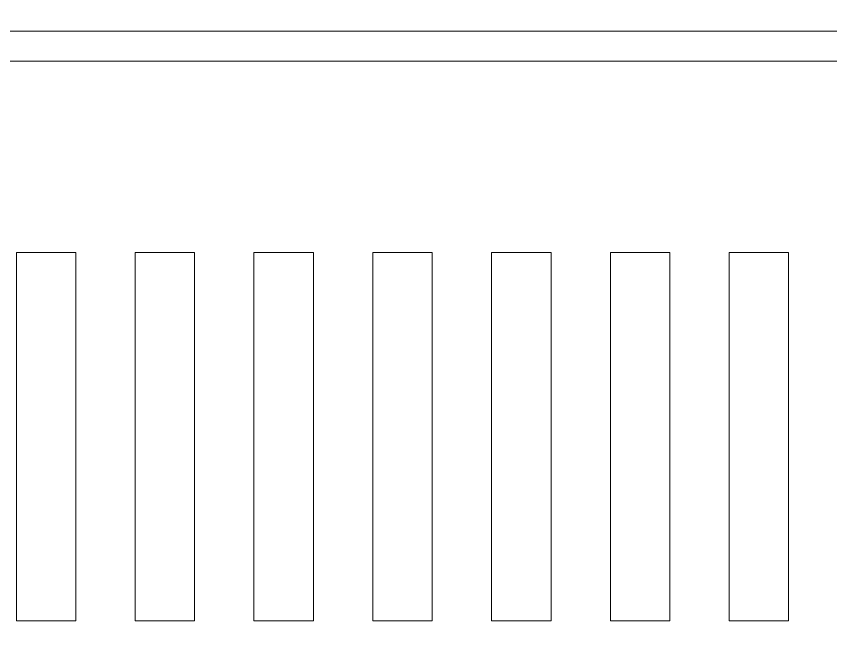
# Model space of a CAD drawing. Header units: millimetres. Extents: x -90 to 99, y -65 to 67.
# Drawn here: x -8.199 to -4.772, y 15.061 to 17.724 of the extents above; entities that cross this region are included whole.
import ezdxf

# ---------------------------------------------------------------- set-up
doc = ezdxf.new("R2010")
doc.units = ezdxf.units.MM
doc.header["$MEASUREMENT"] = 0
for name, color, linetype in [('BG_OUTLINE', 7, 'Continuous'), ('BG_SILKSCREEN_TOP', 7, 'Continuous'), ('PIN_TOP', 7, 'Continuous')]:
    doc.layers.add(name, color=color, linetype=linetype)

msp = doc.modelspace()

# ---------------------------------------------------------------- linework, layer by layer
at = {"layer": 'BG_OUTLINE', "color": 3, "lineweight": 9}
msp.add_open_spline([(-71.7269, -61.8795), (-71.7269, -61.8795), (-71.7343, 42.2681), (-71.7343, 42.2681), (-71.7343, 42.2681), (-71.7348, 43.0066), (-71.4419, 43.715), (-70.92, 44.2375), (-70.92, 44.2375), (-70.3982, 44.76), (-69.6866, 45.0538), (-68.9482, 45.0543), (-68.9482, 45.0543), (-68.9482, 45.0543), (75.2046, 45.0543), (75.2046, 45.0543), (75.2046, 45.0543), (76.8319, 45.0552), (78.1763, 43.7805), (78.2661, 42.1556), (78.2661, 42.1556), (78.2661, 42.1556), (78.2661, 31.2814), (78.2661, 31.2814), (78.2661, 31.2814), (78.2661, 31.2814), (72.2646, 31.2814), (72.2646, 31.2814), (72.2646, 31.2814), (72.2646, 31.2814), (72.2646, 26.9814), (72.2646, 26.9814), (72.2646, 26.9814), (72.2646, 26.9814), (78.2661, 26.9814), (78.2661, 26.9814), (78.2661, 26.9814), (78.2661, 26.9814), (78.2661, 18.6553), (78.2661, 18.6553), (78.2661, 18.6553), (78.2661, 18.6553), (72.2496, 18.6553), (72.2496, 18.6553), (72.2496, 18.6553), (72.2496, 18.6553), (72.2496, 14.3553), (72.2496, 14.3553), (72.2496, 14.3553), (72.2496, 14.3553), (78.2661, 14.3553), (78.2661, 14.3553), (78.2661, 14.3553), (78.2661, 14.3553), (78.2661, 9.255), (78.2661, 9.255), (78.2661, 9.255), (78.2661, 9.255), (72.2648, 9.255), (72.2648, 9.255), (72.2648, 9.255), (72.2648, 9.255), (72.2648, 4.955), (72.2648, 4.955), (72.2648, 4.955), (72.2648, 4.955), (78.2661, 4.955), (78.2661, 4.955), (78.2661, 4.955), (78.2661, 4.955), (78.2661, -3.3762), (78.2661, -3.3762), (78.2661, -3.3762), (78.2661, -3.3762), (72.2445, -3.3762), (72.2445, -3.3762), (72.2445, -3.3762), (72.2445, -3.3762), (72.2445, -7.6762), (72.2445, -7.6762), (72.2445, -7.6762), (72.2445, -7.6762), (78.2661, -7.6762), (78.2661, -7.6762), (78.2661, -7.6762), (78.2661, -7.6762), (78.2661, -12.7615), (78.2661, -12.7615), (78.2661, -12.7615), (78.2661, -12.7615), (72.2651, -12.7615), (72.2651, -12.7615), (72.2651, -12.7615), (72.2651, -12.7615), (72.2651, -17.0615), (72.2651, -17.0615), (72.2651, -17.0615), (72.2651, -17.0615), (78.2661, -17.0615), (78.2661, -17.0615), (78.2661, -17.0615), (78.2661, -17.0615), (78.2661, -25.4097), (78.2661, -25.4097), (78.2661, -25.4097), (78.2661, -25.4097), (72.2656, -25.4097), (72.2656, -25.4097), (72.2656, -25.4097), (72.2656, -25.4097), (72.2656, -29.7097), (72.2656, -29.7097), (72.2656, -29.7097), (72.2656, -29.7097), (78.2661, -29.7097), (78.2661, -29.7097), (78.2661, -29.7097), (78.2661, -29.7097), (78.2661, -34.793), (78.2661, -34.793), (78.2661, -34.793), (78.2661, -34.793), (72.2679, -34.793), (72.2679, -34.793), (72.2679, -34.793), (72.2679, -34.793), (72.2679, -39.0929), (72.2679, -39.0929), (72.2679, -39.0929), (72.2679, -39.0929), (78.2661, -39.0929), (78.2661, -39.0929), (78.2661, -39.0929), (78.2661, -39.0929), (78.2661, -47.4269), (78.2661, -47.4269), (78.2661, -47.4269), (78.2661, -47.4269), (72.2679, -47.4269), (72.2679, -47.4269), (72.2679, -47.4269), (72.2679, -47.4269), (72.2679, -51.7269), (72.2679, -51.7269), (72.2679, -51.7269), (72.2679, -51.7269), (78.2661, -51.7269), (78.2661, -51.7269), (78.2661, -51.7269), (78.2661, -51.7269), (78.2661, -51.8138), (78.2661, -51.8138), (78.2661, -51.8138), (78.2661, -51.8138), (78.2656, -61.8468), (78.2656, -61.8468), (78.2656, -61.8468), (78.2661, -62.6669), (77.9407, -63.4536), (77.3612, -64.0339), (77.3612, -64.0339), (76.7817, -64.6142), (75.9915, -64.9405), (75.1713, -64.941), (75.1713, -64.941), (75.1713, -64.941), (-68.6609, -64.9456), (-68.6609, -64.9456), (-68.6609, -64.9456), (-69.4735, -64.9461), (-70.2531, -64.6237), (-70.8281, -64.0495), (-70.8281, -64.0495), (-71.4031, -63.4752), (-71.7264, -62.6922), (-71.7269, -61.8795)], degree=3, knots=[0, 0, 0, 0, 0.022727, 0.022727, 0.022727, 0.022727, 0.045455, 0.045455, 0.045455, 0.045455, 0.068182, 0.068182, 0.068182, 0.068182, 0.090909, 0.090909, 0.090909, 0.090909, 0.113636, 0.113636, 0.113636, 0.113636, 0.136364, 0.136364, 0.136364, 0.136364, 0.159091, 0.159091, 0.159091, 0.159091, 0.181818, 0.181818, 0.181818, 0.181818, 0.204545, 0.204545, 0.204545, 0.204545, 0.227273, 0.227273, 0.227273, 0.227273, 0.25, 0.25, 0.25, 0.25, 0.272727, 0.272727, 0.272727, 0.272727, 0.295455, 0.295455, 0.295455, 0.295455, 0.318182, 0.318182, 0.318182, 0.318182, 0.340909, 0.340909, 0.340909, 0.340909, 0.363636, 0.363636, 0.363636, 0.363636, 0.386364, 0.386364, 0.386364, 0.386364, 0.409091, 0.409091, 0.409091, 0.409091, 0.431818, 0.431818, 0.431818, 0.431818, 0.454545, 0.454545, 0.454545, 0.454545, 0.477273, 0.477273, 0.477273, 0.477273, 0.5, 0.5, 0.5, 0.5, 0.522727, 0.522727, 0.522727, 0.522727, 0.545455, 0.545455, 0.545455, 0.545455, 0.568182, 0.568182, 0.568182, 0.568182, 0.590909, 0.590909, 0.590909, 0.590909, 0.613636, 0.613636, 0.613636, 0.613636, 0.636364, 0.636364, 0.636364, 0.636364, 0.659091, 0.659091, 0.659091, 0.659091, 0.681818, 0.681818, 0.681818, 0.681818, 0.704545, 0.704545, 0.704545, 0.704545, 0.727273, 0.727273, 0.727273, 0.727273, 0.75, 0.75, 0.75, 0.75, 0.772727, 0.772727, 0.772727, 0.772727, 0.795455, 0.795455, 0.795455, 0.795455, 0.818182, 0.818182, 0.818182, 0.818182, 0.840909, 0.840909, 0.840909, 0.840909, 0.863636, 0.863636, 0.863636, 0.863636, 0.886364, 0.886364, 0.886364, 0.886364, 0.909091, 0.909091, 0.909091, 0.909091, 0.931818, 0.931818, 0.931818, 0.931818, 0.954545, 0.954545, 0.954545, 0.954545, 0.977273, 0.977273, 0.977273, 0.977273, 1, 1, 1, 1], dxfattribs=at)
at = {"layer": 'BG_SILKSCREEN_TOP', "color": 2, "lineweight": 9}
msp.add_open_spline([(23.7297, 17.6616), (23.7297, 17.6616), (23.7297, 17.5346), (23.7297, 17.5346), (23.7297, 17.5346), (23.7297, 17.5346), (-21.2702, 17.5346), (-21.2702, 17.5346), (-21.2702, 17.5346), (-21.2702, 17.5346), (-21.2702, 17.6616), (-21.2702, 17.6616), (-21.2702, 17.6616), (-21.2702, 17.6616), (23.7297, 17.6616), (23.7297, 17.6616)], degree=3, knots=[0, 0, 0, 0, 0.25, 0.25, 0.25, 0.25, 0.5, 0.5, 0.5, 0.5, 0.75, 0.75, 0.75, 0.75, 1, 1, 1, 1], dxfattribs=at)
at = {"layer": 'PIN_TOP', "lineweight": 9}
for points in [[(-8.1991, 15.179), (-8.1991, 15.179), (-8.1991, 16.729), (-8.1991, 16.729), (-8.1991, 16.729), (-8.1991, 16.729), (-7.9492, 16.729), (-7.9492, 16.729), (-7.9492, 16.729), (-7.9492, 16.729), (-7.9492, 15.179), (-7.9492, 15.179), (-7.9492, 15.179), (-7.9492, 15.179), (-8.1991, 15.179), (-8.1991, 15.179)], [(-7.6993, 15.179), (-7.6993, 15.179), (-7.6993, 16.729), (-7.6993, 16.729), (-7.6993, 16.729), (-7.6993, 16.729), (-7.4493, 16.729), (-7.4493, 16.729), (-7.4493, 16.729), (-7.4493, 16.729), (-7.4493, 15.179), (-7.4493, 15.179), (-7.4493, 15.179), (-7.4493, 15.179), (-7.6993, 15.179), (-7.6993, 15.179)], [(-7.1991, 15.179), (-7.1991, 15.179), (-7.1991, 16.729), (-7.1991, 16.729), (-7.1991, 16.729), (-7.1991, 16.729), (-6.9492, 16.729), (-6.9492, 16.729), (-6.9492, 16.729), (-6.9492, 16.729), (-6.9492, 15.179), (-6.9492, 15.179), (-6.9492, 15.179), (-6.9492, 15.179), (-7.1991, 15.179), (-7.1991, 15.179)], [(-6.6993, 15.179), (-6.6993, 15.179), (-6.6993, 16.729), (-6.6993, 16.729), (-6.6993, 16.729), (-6.6993, 16.729), (-6.4493, 16.729), (-6.4493, 16.729), (-6.4493, 16.729), (-6.4493, 16.729), (-6.4493, 15.179), (-6.4493, 15.179), (-6.4493, 15.179), (-6.4493, 15.179), (-6.6993, 15.179), (-6.6993, 15.179)], [(-6.1991, 15.179), (-6.1991, 15.179), (-6.1991, 16.729), (-6.1991, 16.729), (-6.1991, 16.729), (-6.1991, 16.729), (-5.9492, 16.729), (-5.9492, 16.729), (-5.9492, 16.729), (-5.9492, 16.729), (-5.9492, 15.179), (-5.9492, 15.179), (-5.9492, 15.179), (-5.9492, 15.179), (-6.1991, 15.179), (-6.1991, 15.179)], [(-5.6994, 15.179), (-5.6994, 15.179), (-5.6994, 16.729), (-5.6994, 16.729), (-5.6994, 16.729), (-5.6994, 16.729), (-5.4494, 16.729), (-5.4494, 16.729), (-5.4494, 16.729), (-5.4494, 16.729), (-5.4494, 15.179), (-5.4494, 15.179), (-5.4494, 15.179), (-5.4494, 15.179), (-5.6994, 15.179), (-5.6994, 15.179)], [(-5.1992, 15.179), (-5.1992, 15.179), (-5.1992, 16.729), (-5.1992, 16.729), (-5.1992, 16.729), (-5.1992, 16.729), (-4.9493, 16.729), (-4.9493, 16.729), (-4.9493, 16.729), (-4.9493, 16.729), (-4.9493, 15.179), (-4.9493, 15.179), (-4.9493, 15.179), (-4.9493, 15.179), (-5.1992, 15.179), (-5.1992, 15.179)]]:
    msp.add_open_spline(points, degree=3, knots=[0, 0, 0, 0, 0.25, 0.25, 0.25, 0.25, 0.5, 0.5, 0.5, 0.5, 0.75, 0.75, 0.75, 0.75, 1, 1, 1, 1], dxfattribs=at)

doc.saveas('drawing.dxf')
